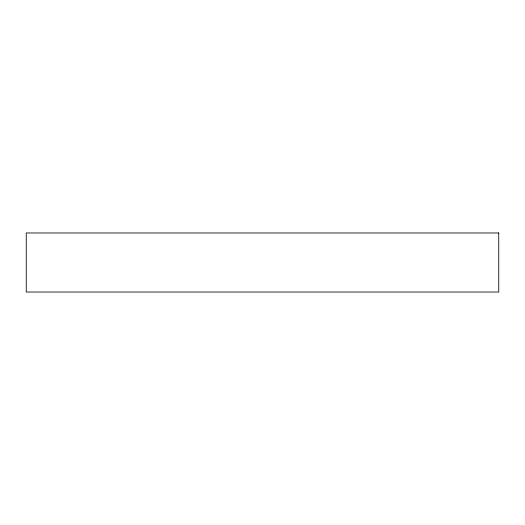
<?xml version="1.0" encoding="UTF-8"?>
<svg xmlns="http://www.w3.org/2000/svg" width="525" height="525" viewBox="0 0 525 525"><rect width="100%" height="100%" fill="white"/><g stroke="black" fill="none" stroke-linecap="round" stroke-linejoin="round"><path stroke-width="0.79" d="M498.75 232.969L26.25 232.969L26.25 292.031L498.75 292.031L498.75 232.969"/></g></svg>
